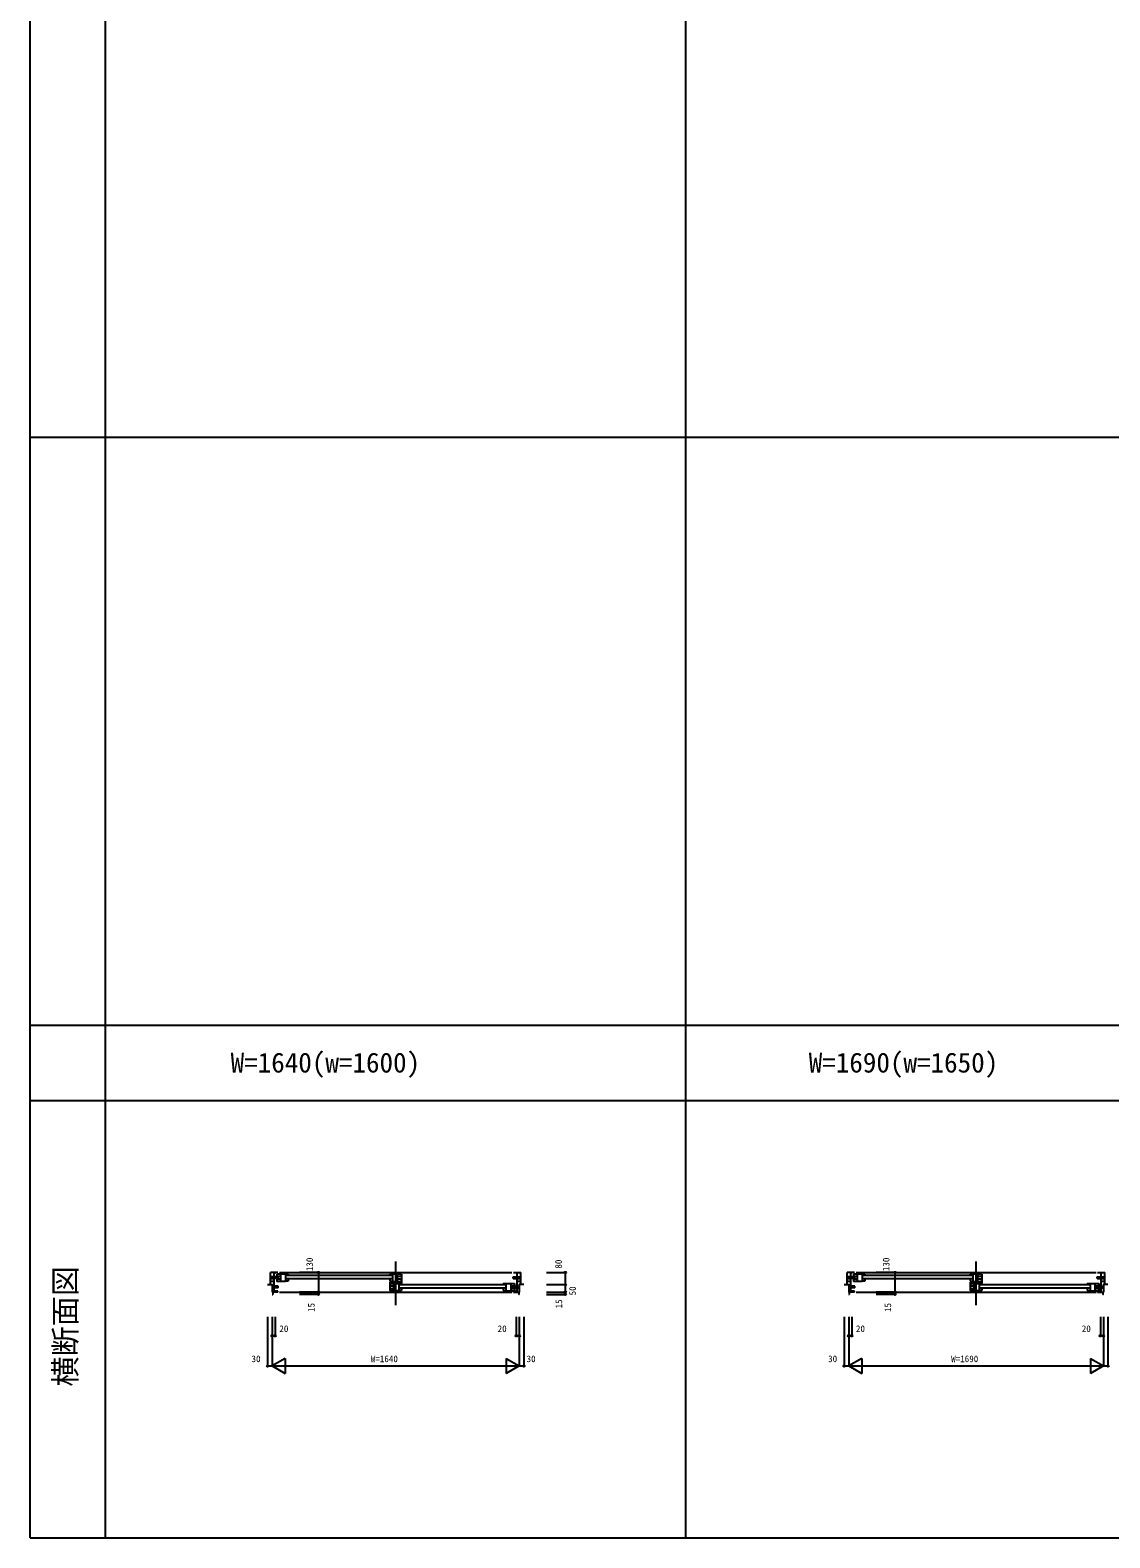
# Model space of a CAD drawing. Units: millimetres, scale not verified. Extents: x -13750 to 13750, y -10000 to 10000.
# Drawn here: x -13750 to -6587, y -10000 to 0 of the extents above; entities that cross this region are included whole.
import ezdxf
from ezdxf.enums import TextEntityAlignment as Align

# ---------------------------------------------------------------- set-up
doc = ezdxf.new("R2010")
doc.units = ezdxf.units.MM
doc.header["$LTSCALE"] = 50
for name, color, linetype in [('0-0_0', 3, 'Continuous'), ('0-2_YKK_B1', 4, 'Continuous'), ('0-4_YKK_F1', 7, 'Continuous'), ('0-6_YKK_N1', 2, 'Continuous')]:
    doc.layers.add(name, color=color, linetype=linetype)
doc.styles.add('ＭＳ ゴシック', font='')
doc.styles.get('ＭＳ ゴシック').set_extended_font_data('MS Gothic')

msp = doc.modelspace()

# ---------------------------------------------------------------- linework, layer by layer
at = {"layer": '0-2_YKK_B1'}
for p, q in [((-11325, -8456.2), (-11325, -8167.7)), ((-7475, -8456.2), (-7475, -8167.7)), ((-12106, -8240), (-12155, -8240)), ((-12155, -8320), (-12155, -8240)), ((-12131, -8269.7), (-12155, -8269.7)), ((-12155, -8280.7), (-12131, -8280.7)), ((-12155, -8298), (-12131, -8298)), ((-12131, -8370), (-12131, -8240)), ((-12128.5, -8247.3), (-12131, -8247.3)), ((-12104, -8269.7), (-12131, -8269.7)), ((-12104, -8280.7), (-12131, -8280.7)), ((-12128.5, -8247.3), (-12121.2, -8240)), ((-12114, -8251.7), (-12114, -8266.7)), ((-12038, -8251.7), (-12114, -8251.7)), ((-12089, -8266.7), (-12114, -8266.7)), ((-12089, -8283.7), (-12114, -8283.7)), ((-12114, -8283.7), (-12114, -8298.7)), ((-12056, -8298.7), (-12114, -8298.7)), ((-12104, -8280.7), (-12104, -8269.7)), ((-12096, -8240), (-10554, -8240)), ((-12089, -8251.7), (-12089, -8298.7)), ((-12056, -8251.7), (-12056, -8298.7)), ((-12038, -8298.2), (-12056, -8298.2)), ((-11350, -8259.2), (-12052, -8259.2)), ((-11350, -8281.2), (-12052, -8281.2)), ((-12038, -8251.7), (-12038, -8259.2)), ((-12038, -8279.4), (-12038, -8298.2)), ((-11364, -8259.2), (-11364, -8251.7)), ((-11288, -8251.7), (-11364, -8251.7)), ((-11364, -8279.4), (-11364, -8298.2)), ((-11364, -8298.2), (-11346, -8298.2)), ((-11346, -8251.7), (-11346, -8298.7)), ((-11346, -8298.7), (-11288, -8298.7)), ((-11313, -8298.7), (-11313, -8251.7)), ((-11288, -8266.7), (-11313, -8266.7)), ((-11288, -8283.7), (-11313, -8283.7)), ((-11288, -8251.7), (-11288, -8266.7)), ((-11288, -8252.2), (-11286, -8252.2)), ((-11288, -8283.7), (-11288, -8298.7)), ((-11286, -8252.2), (-11286, -8310.2)), ((-10546, -8269.7), (-10519, -8269.7)), ((-10546, -8280.7), (-10546, -8269.7)), ((-10546, -8280.7), (-10519, -8280.7)), ((-10544, -8240), (-10495, -8240)), ((-10521.5, -8247.3), (-10528.8, -8240)), ((-10521.5, -8247.3), (-10519, -8247.3)), ((-10519, -8370), (-10519, -8240)), ((-10519, -8269.7), (-10495, -8269.7)), ((-10519, -8280.7), (-10495, -8280.7)), ((-10519, -8298), (-10495, -8298)), ((-10495, -8320), (-10495, -8240)), ((-8281, -8240), (-8330, -8240)), ((-8330, -8320), (-8330, -8240)), ((-8306, -8269.7), (-8330, -8269.7)), ((-8330, -8280.7), (-8306, -8280.7)), ((-8330, -8298), (-8306, -8298)), ((-8306, -8370), (-8306, -8240)), ((-8303.5, -8247.3), (-8306, -8247.3)), ((-8279, -8269.7), (-8306, -8269.7)), ((-8279, -8280.7), (-8306, -8280.7)), ((-8303.5, -8247.3), (-8296.2, -8240)), ((-8289, -8251.7), (-8289, -8266.7)), ((-8213, -8251.7), (-8289, -8251.7)), ((-8264, -8266.7), (-8289, -8266.7)), ((-8264, -8283.7), (-8289, -8283.7)), ((-8289, -8283.7), (-8289, -8298.7)), ((-8231, -8298.7), (-8289, -8298.7)), ((-8279, -8280.7), (-8279, -8269.7)), ((-8271, -8240), (-6679, -8240)), ((-8264, -8251.7), (-8264, -8298.7)), ((-8231, -8251.7), (-8231, -8298.7)), ((-8213, -8298.2), (-8231, -8298.2)), ((-7500, -8259.2), (-8227, -8259.2)), ((-7500, -8281.2), (-8227, -8281.2)), ((-8213, -8251.7), (-8213, -8259.2)), ((-8213, -8279.4), (-8213, -8298.2)), ((-7514, -8259.2), (-7514, -8251.7)), ((-7438, -8251.7), (-7514, -8251.7)), ((-7514, -8279.4), (-7514, -8298.2)), ((-7514, -8298.2), (-7496, -8298.2)), ((-7496, -8251.7), (-7496, -8298.7)), ((-7496, -8298.7), (-7438, -8298.7)), ((-7463, -8298.7), (-7463, -8251.7)), ((-7438, -8266.7), (-7463, -8266.7)), ((-7438, -8283.7), (-7463, -8283.7)), ((-7438, -8251.7), (-7438, -8266.7)), ((-7438, -8252.2), (-7436, -8252.2)), ((-7438, -8283.7), (-7438, -8298.7)), ((-7436, -8252.2), (-7436, -8310.2)), ((-6671, -8269.7), (-6644, -8269.7)), ((-6671, -8280.7), (-6671, -8269.7)), ((-6671, -8280.7), (-6644, -8280.7)), ((-6669, -8240), (-6620, -8240)), ((-6646.5, -8247.3), (-6653.8, -8240)), ((-6646.5, -8247.3), (-6644, -8247.3)), ((-6644, -8370), (-6644, -8240)), ((-6644, -8269.7), (-6620, -8269.7)), ((-6644, -8280.7), (-6620, -8280.7)), ((-6644, -8298), (-6620, -8298)), ((-6620, -8320), (-6620, -8240)), ((-12131, -8331.7), (-12145, -8331.7)), ((-12145, -8342.7), (-12131, -8342.7)), ((-12106, -8370), (-12145, -8370)), ((-12145, -8385), (-12141, -8385)), ((-12141, -8370), (-12141, -8385)), ((-12104, -8331.7), (-12131, -8331.7)), ((-12104, -8342.7), (-12131, -8342.7)), ((-12106, -8363.7), (-12131, -8363.7)), ((-12106, -8370), (-12106, -8363.7)), ((-12104, -8342.7), (-12104, -8331.7)), ((-12096, -8370), (-10554, -8370)), ((-11347.4, -8303.7), (-11364, -8303.7)), ((-11364, -8303.7), (-11364, -8360.2)), ((-11362, -8360.2), (-11364, -8360.2)), ((-11362, -8313.7), (-11286, -8313.7)), ((-11362, -8313.7), (-11362, -8328.7)), ((-11362, -8328.7), (-11337, -8328.7)), ((-11362, -8345.7), (-11362, -8360.7)), ((-11362, -8345.7), (-11337, -8345.7)), ((-11304, -8360.7), (-11362, -8360.7)), ((-11347.4, -8303.7), (-11347.4, -8311.2)), ((-11323.4, -8311.2), (-11347.4, -8311.2)), ((-11337, -8360.7), (-11337, -8313.7)), ((-11311.4, -8305.2), (-11323.4, -8305.2)), ((-11323.4, -8305.2), (-11323.4, -8311.2)), ((-11317.4, -8310.2), (-11286, -8310.2)), ((-11304, -8313.7), (-11304, -8360.7)), ((-11286, -8360.2), (-11304, -8360.2)), ((-10598, -8321.2), (-11300, -8321.2)), ((-10598, -8343.2), (-11300, -8343.2)), ((-11286, -8321.2), (-11286, -8313.7)), ((-11286, -8341.4), (-11286, -8360.2)), ((-10612, -8313.7), (-10612, -8321.2)), ((-10612, -8313.7), (-10536, -8313.7)), ((-10612, -8341.4), (-10612, -8360.2)), ((-10612, -8360.2), (-10594, -8360.2)), ((-10594, -8313.7), (-10594, -8360.7)), ((-10594, -8360.7), (-10536, -8360.7)), ((-10561, -8313.7), (-10561, -8360.7)), ((-10561, -8328.7), (-10536, -8328.7)), ((-10561, -8345.7), (-10536, -8345.7)), ((-10546, -8331.7), (-10519, -8331.7)), ((-10546, -8342.7), (-10546, -8331.7)), ((-10546, -8342.7), (-10519, -8342.7)), ((-10544, -8363.7), (-10519, -8363.7)), ((-10544, -8370), (-10544, -8363.7)), ((-10544, -8370), (-10505, -8370)), ((-10536, -8313.7), (-10536, -8328.7)), ((-10536, -8345.7), (-10536, -8360.7)), ((-10519, -8331.7), (-10505, -8331.7)), ((-10519, -8342.7), (-10505, -8342.7)), ((-10509, -8370), (-10509, -8385)), ((-10505, -8385), (-10509, -8385)), ((-8306, -8331.7), (-8320, -8331.7)), ((-8320, -8342.7), (-8306, -8342.7)), ((-8281, -8370), (-8320, -8370)), ((-8320, -8385), (-8316, -8385)), ((-8316, -8370), (-8316, -8385)), ((-8279, -8331.7), (-8306, -8331.7)), ((-8279, -8342.7), (-8306, -8342.7)), ((-8281, -8363.7), (-8306, -8363.7)), ((-8281, -8370), (-8281, -8363.7)), ((-8279, -8342.7), (-8279, -8331.7)), ((-8271, -8370), (-6679, -8370)), ((-7497.4, -8303.7), (-7514, -8303.7)), ((-7514, -8303.7), (-7514, -8360.2)), ((-7512, -8360.2), (-7514, -8360.2)), ((-7512, -8313.7), (-7436, -8313.7)), ((-7512, -8313.7), (-7512, -8328.7)), ((-7512, -8328.7), (-7487, -8328.7)), ((-7512, -8345.7), (-7512, -8360.7)), ((-7512, -8345.7), (-7487, -8345.7)), ((-7454, -8360.7), (-7512, -8360.7)), ((-7497.4, -8303.7), (-7497.4, -8311.2)), ((-7473.4, -8311.2), (-7497.4, -8311.2)), ((-7487, -8360.7), (-7487, -8313.7)), ((-7461.4, -8305.2), (-7473.4, -8305.2)), ((-7473.4, -8305.2), (-7473.4, -8311.2)), ((-7467.4, -8310.2), (-7436, -8310.2)), ((-7454, -8313.7), (-7454, -8360.7)), ((-7436, -8360.2), (-7454, -8360.2)), ((-6723, -8321.2), (-7450, -8321.2)), ((-6723, -8343.2), (-7450, -8343.2)), ((-7436, -8321.2), (-7436, -8313.7)), ((-7436, -8341.4), (-7436, -8360.2)), ((-6737, -8313.7), (-6737, -8321.2)), ((-6737, -8313.7), (-6661, -8313.7)), ((-6737, -8341.4), (-6737, -8360.2)), ((-6737, -8360.2), (-6719, -8360.2)), ((-6719, -8313.7), (-6719, -8360.7)), ((-6719, -8360.7), (-6661, -8360.7)), ((-6686, -8313.7), (-6686, -8360.7)), ((-6686, -8328.7), (-6661, -8328.7)), ((-6686, -8345.7), (-6661, -8345.7)), ((-6671, -8331.7), (-6644, -8331.7)), ((-6671, -8342.7), (-6671, -8331.7)), ((-6671, -8342.7), (-6644, -8342.7)), ((-6669, -8363.7), (-6644, -8363.7)), ((-6669, -8370), (-6669, -8363.7)), ((-6669, -8370), (-6630, -8370)), ((-6661, -8313.7), (-6661, -8328.7)), ((-6661, -8345.7), (-6661, -8360.7)), ((-6644, -8331.7), (-6630, -8331.7)), ((-6644, -8342.7), (-6630, -8342.7)), ((-6634, -8370), (-6634, -8385)), ((-6630, -8385), (-6634, -8385))]:
    msp.add_line(p, q, dxfattribs=at)
for points in [[(-12175, -8320), (-12145, -8320), (-12145, -8370)], [(-10475, -8320), (-10505, -8320), (-10505, -8370)], [(-8350, -8320), (-8320, -8320), (-8320, -8370)], [(-6600, -8320), (-6630, -8320), (-6630, -8370)]]:
    msp.add_lwpolyline(points, dxfattribs=at)
at = {"layer": '0-4_YKK_F1'}
for p, q in [((-13750, -10000), (-13750, 10000)), ((-13250, -10000), (-13250, 9500)), ((-9400, -10000), (-9400, 9500)), ((-13750, -2700), (13250, -2700)), ((-13750, -6600), (13250, -6600)), ((-13750, -7100), (13250, -7100)), ((-13750, -10000), (13750, -10000))]:
    msp.add_line(p, q, dxfattribs=at)
at = {"layer": '0-6_YKK_N1'}
for p, q in [((-11838, -8240), (-11963, -8240)), ((-11838, -8240), (-11838, -8370)), ((-10325, -8240), (-10200, -8240)), ((-10200, -8240), (-10200, -8385)), ((-8013, -8240), (-8138, -8240)), ((-8013, -8240), (-8013, -8370)), ((-11838, -8370), (-11963, -8370)), ((-11838, -8385), (-11963, -8385)), ((-11838, -8385), (-11838, -8370)), ((-10325, -8320), (-10200, -8320)), ((-10325, -8370), (-10200, -8370)), ((-10325, -8385), (-10200, -8385)), ((-8013, -8370), (-8138, -8370)), ((-8013, -8385), (-8138, -8385)), ((-8013, -8385), (-8013, -8370)), ((-12175, -8535), (-12175, -8860)), ((-12145, -8535), (-12145, -8860)), ((-12125, -8535), (-12125, -8660)), ((-10525, -8535), (-10525, -8660)), ((-10505, -8535), (-10505, -8860)), ((-10475, -8535), (-10475, -8860)), ((-8350, -8535), (-8350, -8860)), ((-8320, -8535), (-8320, -8860)), ((-8300, -8535), (-8300, -8660)), ((-6650, -8535), (-6650, -8660)), ((-6630, -8535), (-6630, -8860)), ((-6600, -8535), (-6600, -8860)), ((-12145, -8660), (-12125, -8660)), ((-10525, -8660), (-10505, -8660)), ((-8320, -8660), (-8300, -8660)), ((-6650, -8660), (-6630, -8660)), ((-12175, -8860), (-12145, -8860)), ((-12058.4, -8810), (-12145, -8860)), ((-12145, -8860), (-10505, -8860)), ((-12145, -8860), (-12058.4, -8910)), ((-12058.4, -8810), (-12058.4, -8910)), ((-10591.6, -8810), (-10591.6, -8910)), ((-10591.6, -8810), (-10505, -8860)), ((-10505, -8860), (-10591.6, -8910)), ((-10505, -8860), (-10475, -8860)), ((-8350, -8860), (-8320, -8860)), ((-8233.4, -8810), (-8320, -8860)), ((-8320, -8860), (-6630, -8860)), ((-8320, -8860), (-8233.4, -8910)), ((-8233.4, -8810), (-8233.4, -8910)), ((-6716.6, -8810), (-6716.6, -8910)), ((-6716.6, -8810), (-6630, -8860)), ((-6630, -8860), (-6716.6, -8910)), ((-6630, -8860), (-6600, -8860))]:
    msp.add_line(p, q, dxfattribs=at)
for centre in [(-11838, -8240), (-10200, -8240), (-8013, -8240), (-11838, -8370), (-11838, -8385), (-10200, -8320), (-10200, -8370), (-10200, -8385), (-8013, -8370), (-8013, -8385), (-12145, -8660), (-12125, -8660), (-10525, -8660), (-10505, -8660), (-8320, -8660), (-8300, -8660), (-6650, -8660), (-6630, -8660), (-12175, -8860), (-10475, -8860), (-8350, -8860), (-6600, -8860)]:
    msp.add_circle(centre, 5, dxfattribs=at)

# ---------------------------------------------------------------- texts
at = {"layer": '0-0_0', "style": 'ＭＳ ゴシック'}
for s, p in [('W=1640(w=1600)', (-12420, -6953.37)), ('W=1690(w=1650)', (-8585, -6953.37))]:
    msp.add_text(s, height=132, dxfattribs=at).set_placement(p, align=Align.BOTTOM_LEFT)
msp.add_text('横断面図', height=146.6, rotation=90, dxfattribs=at).set_placement((-13400, -8996.67), align=Align.BOTTOM_LEFT)
at = {"layer": '0-6_YKK_N1', "style": 'ＭＳ ゴシック'}
for s, p in [('130', (-11861.09, -8231.03)), ('80', (-10209.56, -8214.23)), ('130', (-8036.09, -8231.03)), ('50', (-10116.79, -8391.91)), ('15', (-11850, -8501.95)), ('15', (-10207.44, -8477.97)), ('15', (-8025, -8501.95))]:
    msp.add_text(s, height=43.99, rotation=90, dxfattribs=at).set_placement(p, align=Align.BOTTOM_LEFT)
for s, p in [('20', (-12096.69, -8648)), ('20', (-10648.64, -8648)), ('20', (-8271.69, -8648)), ('20', (-6773.64, -8648)), ('30', (-12281.3, -8848)), ('W=1640', (-11490, -8848)), ('30', (-10456.62, -8848)), ('30', (-8456.3, -8848)), ('W=1690', (-7640, -8848))]:
    msp.add_text(s, height=43.99, dxfattribs=at).set_placement(p, align=Align.BOTTOM_LEFT)

doc.saveas('drawing.dxf')
